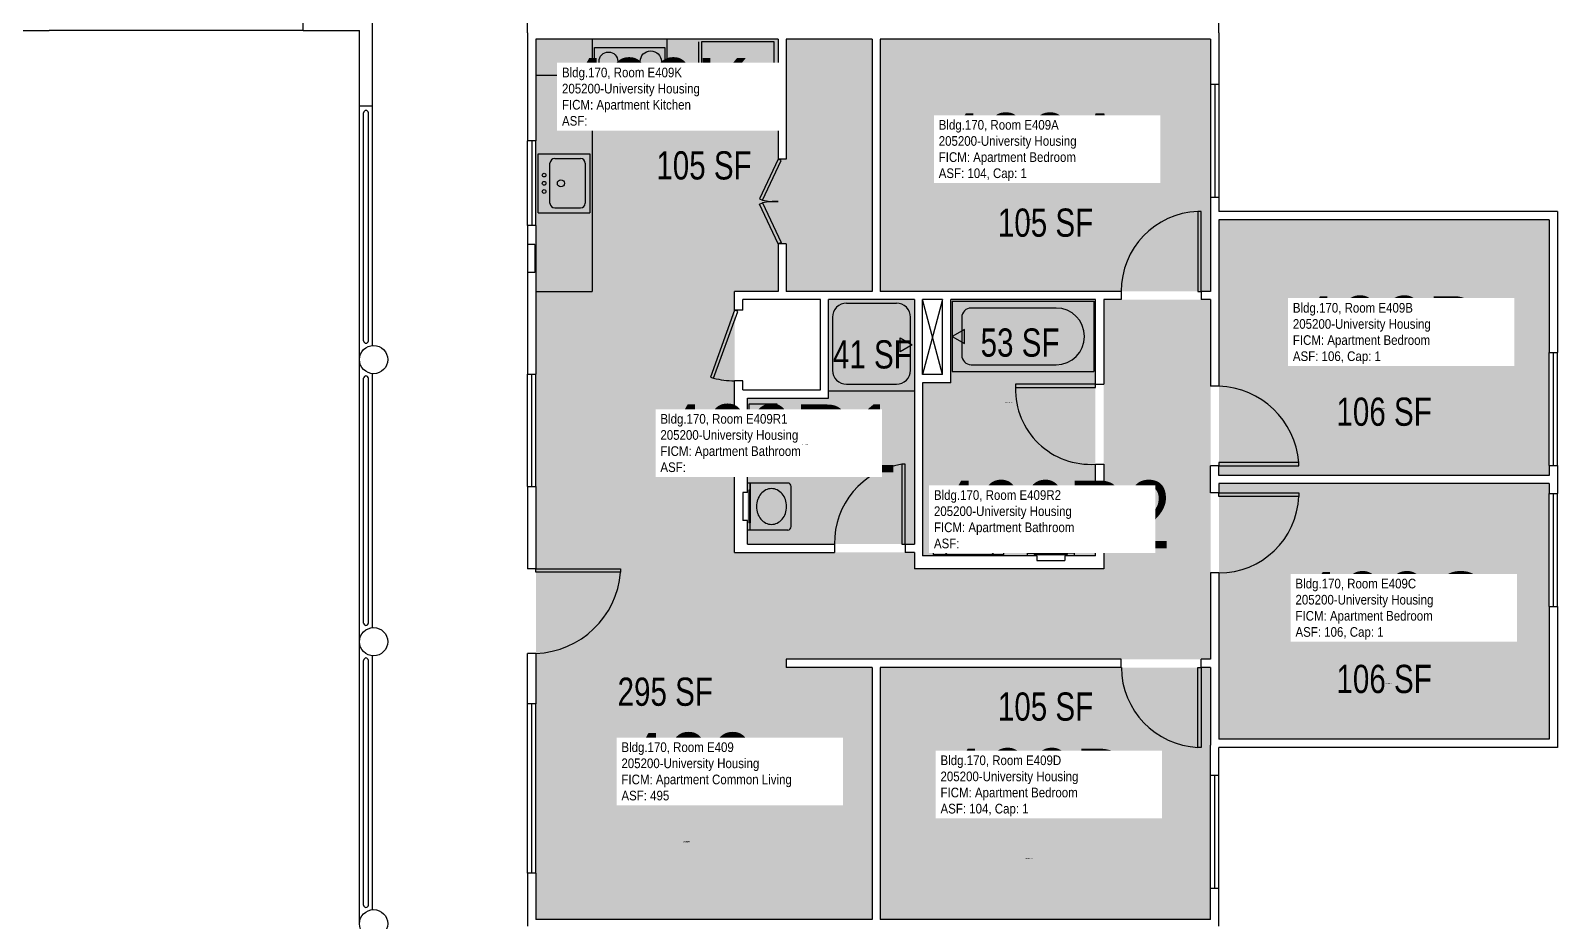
# Model space of a CAD drawing. Header units: inches. Extents: x -362 to 1240, y -1298 to 2007.
# Drawn here: x 291 to 940, y 1066 to 1445 of the extents above; entities that cross this region are included whole.
import ezdxf
from ezdxf.enums import TextEntityAlignment as Align

# ---------------------------------------------------------------- set-up
doc = ezdxf.new("R2010")
doc.units = ezdxf.units.IN
doc.header["$LTSCALE"] = 10
doc.header["$MEASUREMENT"] = 0
for name, color, linetype in [('A-DOOR', 2, 'CONTINUOUS'), ('A-FLOR', 3, 'CONTINUOUS'), ('A-GLAZ', 1, 'CONTINUOUS'), ('A-IDEN-RNUM', 7, 'CONTINUOUS'), ('A-IDEN-SNUM', 4, 'CONTINUOUS'), ('A-IDEN-VNUM', 4, 'CONTINUOUS'), ('A-WALL', 5, 'CONTINUOUS'), ('AREA-TEXT', 3, 'CONTINUOUS'), ('P-SANR-FIXT', 2, 'CONTINUOUS'), ('Rooms-Category-Color', 7, 'CONTINUOUS'), ('Rooms-College-Color', 7, 'CONTINUOUS'), ('Rooms-Department-Color', 7, 'CONTINUOUS'), ('Rooms-Division-Color', 7, 'CONTINUOUS'), ('Rooms-Information', 7, 'CONTINUOUS')]:
    doc.layers.add(name, color=color, linetype=linetype)
doc.styles.add('CP_AREA', font='arial.ttf', dxfattribs={"height": 15})
doc.styles.add('CP_ROOMSNUMBER', font='arial.ttf', dxfattribs={"height": 1})
doc.styles.add('CP_ROOMVNUMBER', font='arial.ttf', dxfattribs={"width": 0.85, "height": 0.075})

msp = doc.modelspace()

# ---------------------------------------------------------------- hatches: boundary and pattern name
at = {"layer": 'Rooms-Category-Color', "true_color": 0x728ef3}
for points in [[(648.77, 1441.26), (648.77, 1334.01), (612.27, 1334.01), (612.27, 1354.01), (608.77, 1354.01), (608.76, 1334.01), (505.76, 1334.01), (505.77, 1441.26), (608.76, 1441.26), (608.77, 1390.01), (612.27, 1390.01), (612.27, 1441.26)], [(792.78, 1334.01), (792.78, 1441.26), (652.28, 1441.26), (652.28, 1334.01)], [(796.28, 1255.76), (796.28, 1364.51), (936.78, 1364.51), (936.78, 1255.76)], [(792.76, 1330.51), (792.77, 1177.51), (612.27, 1177.51), (612.27, 1174.01), (648.77, 1174.01), (648.76, 1066.76), (505.77, 1066.76), (505.76, 1334.01), (590.27, 1334.01), (590.27, 1223.01), (666.77, 1223.01), (666.77, 1216), (747.26, 1216), (747.26, 1330.51)], [(666.76, 1330.51), (666.77, 1226.51), (595.77, 1226.51), (595.77, 1288.63), (630.27, 1288.63), (630.26, 1330.51)], [(743.76, 1330.51), (743.77, 1221.63), (670.26, 1221.5), (670.27, 1295.13), (682.26, 1295.13), (682.26, 1330.51)], [(796.28, 1143.51), (796.28, 1252.26), (936.78, 1252.26), (936.78, 1143.51)], [(652.28, 1174.01), (652.28, 1066.76), (792.78, 1066.76), (792.78, 1174.01)]]:
    msp.add_hatch(color=171, dxfattribs=at).paths.add_polyline_path(points)
at = {"layer": 'Rooms-College-Color', "true_color": 0xadadad}
for points in [[(648.77, 1441.26), (648.77, 1334.01), (612.27, 1334.01), (612.27, 1354.01), (608.77, 1354.01), (608.76, 1334.01), (505.76, 1334.01), (505.77, 1441.26), (608.76, 1441.26), (608.77, 1390.01), (612.27, 1390.01), (612.27, 1441.26)], [(792.78, 1334.01), (792.78, 1441.26), (652.28, 1441.26), (652.28, 1334.01)], [(796.28, 1255.76), (796.28, 1364.51), (936.78, 1364.51), (936.78, 1255.76)], [(792.76, 1330.51), (792.77, 1177.51), (612.27, 1177.51), (612.27, 1174.01), (648.77, 1174.01), (648.76, 1066.76), (505.77, 1066.76), (505.76, 1334.01), (590.27, 1334.01), (590.27, 1223.01), (666.77, 1223.01), (666.77, 1216), (747.26, 1216), (747.26, 1330.51)], [(666.76, 1330.51), (666.77, 1226.51), (595.77, 1226.51), (595.77, 1288.63), (630.27, 1288.63), (630.26, 1330.51)], [(743.76, 1330.51), (743.77, 1221.63), (670.26, 1221.5), (670.27, 1295.13), (682.26, 1295.13), (682.26, 1330.51)], [(796.28, 1143.51), (796.28, 1252.26), (936.78, 1252.26), (936.78, 1143.51)], [(652.28, 1174.01), (652.28, 1066.76), (792.78, 1066.76), (792.78, 1174.01)]]:
    msp.add_hatch(color=253, dxfattribs=at).paths.add_polyline_path(points)
at = {"layer": 'Rooms-Department-Color', "true_color": 0x604aed}
for points in [[(648.77, 1441.26), (648.77, 1334.01), (612.27, 1334.01), (612.27, 1354.01), (608.77, 1354.01), (608.76, 1334.01), (505.76, 1334.01), (505.77, 1441.26), (608.76, 1441.26), (608.77, 1390.01), (612.27, 1390.01), (612.27, 1441.26)], [(792.78, 1334.01), (792.78, 1441.26), (652.28, 1441.26), (652.28, 1334.01)], [(796.28, 1255.76), (796.28, 1364.51), (936.78, 1364.51), (936.78, 1255.76)], [(792.76, 1330.51), (792.77, 1177.51), (612.27, 1177.51), (612.27, 1174.01), (648.77, 1174.01), (648.76, 1066.76), (505.77, 1066.76), (505.76, 1334.01), (590.27, 1334.01), (590.27, 1223.01), (666.77, 1223.01), (666.77, 1216), (747.26, 1216), (747.26, 1330.51)], [(666.76, 1330.51), (666.77, 1226.51), (595.77, 1226.51), (595.77, 1288.63), (630.27, 1288.63), (630.26, 1330.51)], [(743.76, 1330.51), (743.77, 1221.63), (670.26, 1221.5), (670.27, 1295.13), (682.26, 1295.13), (682.26, 1330.51)], [(796.28, 1143.51), (796.28, 1252.26), (936.78, 1252.26), (936.78, 1143.51)], [(652.28, 1174.01), (652.28, 1066.76), (792.78, 1066.76), (792.78, 1174.01)]]:
    msp.add_hatch(color=173, dxfattribs=at).paths.add_polyline_path(points)
at = {"layer": 'Rooms-Division-Color', "true_color": 0x604aed}
for points in [[(648.77, 1441.26), (648.77, 1334.01), (612.27, 1334.01), (612.27, 1354.01), (608.77, 1354.01), (608.76, 1334.01), (505.76, 1334.01), (505.77, 1441.26), (608.76, 1441.26), (608.77, 1390.01), (612.27, 1390.01), (612.27, 1441.26)], [(792.78, 1334.01), (792.78, 1441.26), (652.28, 1441.26), (652.28, 1334.01)], [(796.28, 1255.76), (796.28, 1364.51), (936.78, 1364.51), (936.78, 1255.76)], [(792.76, 1330.51), (792.77, 1177.51), (612.27, 1177.51), (612.27, 1174.01), (648.77, 1174.01), (648.76, 1066.76), (505.77, 1066.76), (505.76, 1334.01), (590.27, 1334.01), (590.27, 1223.01), (666.77, 1223.01), (666.77, 1216), (747.26, 1216), (747.26, 1330.51)], [(666.76, 1330.51), (666.77, 1226.51), (595.77, 1226.51), (595.77, 1288.63), (630.27, 1288.63), (630.26, 1330.51)], [(743.76, 1330.51), (743.77, 1221.63), (670.26, 1221.5), (670.27, 1295.13), (682.26, 1295.13), (682.26, 1330.51)], [(796.28, 1143.51), (796.28, 1252.26), (936.78, 1252.26), (936.78, 1143.51)], [(652.28, 1174.01), (652.28, 1066.76), (792.78, 1066.76), (792.78, 1174.01)]]:
    msp.add_hatch(color=173, dxfattribs=at).paths.add_polyline_path(points)

# ---------------------------------------------------------------- linework, layer by layer
at = {"layer": 'A-DOOR'}
for p, q in [((608.76, 1390.26), (600.89, 1373.41)), ((610.04, 1389.66), (608.76, 1390.26)), ((602.17, 1372.81), (610.04, 1389.66)), ((600.89, 1373.41), (602.17, 1372.81)), ((600.89, 1371.1), (602.17, 1371.7)), ((608.76, 1354.26), (600.89, 1371.1)), ((602.17, 1371.7), (610.04, 1354.86)), ((787.35, 1368.01), (787.35, 1334.01)), ((788.76, 1368.01), (787.35, 1368.01)), ((788.76, 1334.01), (788.76, 1368.01)), ((610.04, 1354.86), (608.76, 1354.26)), ((787.35, 1334.01), (788.76, 1334.01)), ((590.26, 1326.01), (579.97, 1297.53)), ((581.29, 1297.05), (591.59, 1325.53)), ((591.59, 1325.53), (590.26, 1326.01)), ((579.97, 1297.53), (581.29, 1297.05)), ((709.76, 1294.51), (709.76, 1293.09)), ((743.76, 1294.51), (709.76, 1294.51)), ((709.76, 1293.09), (743.76, 1293.09)), ((743.76, 1293.09), (743.76, 1294.51)), ((661.35, 1260.51), (661.35, 1226.51)), ((662.76, 1260.51), (661.35, 1260.51)), ((662.76, 1226.51), (662.76, 1260.51)), ((830.26, 1261.17), (796.26, 1261.17)), ((796.26, 1261.17), (796.26, 1259.76)), ((830.26, 1259.76), (830.26, 1261.17)), ((796.26, 1259.76), (830.26, 1259.76)), ((796.26, 1248.26), (830.26, 1248.26)), ((796.26, 1246.84), (796.26, 1248.26)), ((830.26, 1248.26), (830.26, 1246.84)), ((830.26, 1246.84), (796.26, 1246.84)), ((661.35, 1226.51), (662.76, 1226.51)), ((505.76, 1216.01), (541.76, 1216.01)), ((505.76, 1214.59), (505.76, 1216.01)), ((541.76, 1214.59), (505.76, 1214.59)), ((541.76, 1216.01), (541.76, 1214.59)), ((787.35, 1140.01), (787.35, 1174.01)), ((787.35, 1174.01), (788.76, 1174.01)), ((788.76, 1174.01), (788.76, 1140.01)), ((788.76, 1140.01), (787.35, 1140.01))]:
    msp.add_line(p, q, dxfattribs=at)
for centre, radius, start, end in [((607.6, 1397.93), 25.7, 257.79511, 272.60034), ((607.6, 1346.58), 25.7, 87.39966, 102.20489), ((788.53, 1334.26), 33.77, 92.00499, 180.43276), ((591.19, 1342.54), 46.56, 257.73028, 268.86335), ((741.64, 1292.32), 31.88, 178.61692, 273.82083), ((794.95, 1258.35), 35.43, 4.57233, 87.86542), ((666.61, 1227.07), 33.85, 98.94866, 180.94473), ((796.31, 1248.24), 33.98, 269.91731, 357.64494), ((504.29, 1217.57), 37.6, 272.25231, 355.44805), ((789.15, 1174.34), 34.38, 180.55848, 267.00377)]:
    msp.add_arc(centre, radius, start, end, dxfattribs=at)
at = {"layer": 'A-FLOR'}
for p, q in [((432.51, 1312.94), (432.51, 1410)), ((434.51, 1312.94), (434.51, 1410)), ((678.76, 1330.52), (670.26, 1298.63)), ((678.76, 1298.63), (670.26, 1330.51)), ((432.51, 1192.94), (432.51, 1297.07)), ((434.51, 1192.94), (434.51, 1297.07)), ((432.51, 1072.94), (432.51, 1177.07)), ((434.51, 1072.94), (434.51, 1177.07))]:
    msp.add_line(p, q, dxfattribs=at)
at = {"layer": 'A-FLOR', "extrusion": (-1.78944e-14, 0.000187714, 1)}
for centre in [(433.51, 1410, 0.26), (433.51, 1297.07, 0.24), (433.51, 1177.07, 0.22)]:
    msp.add_arc(centre, 1, 0, 180, dxfattribs=at)
at = {"layer": 'A-FLOR', "extrusion": (-1.78102e-14, 0.000187714, 1)}
for centre, start, end in [((433.51, 1312.94, 0.25), 180, 360), ((433.51, 1192.94, 0.22), 180, 360), ((433.51, 1072.94, 0.2), 180.00001, 359.99999)]:
    msp.add_arc(centre, 1, start, end, dxfattribs=at)
at = {"layer": 'A-GLAZ'}
for p, q in [((792.76, 1422.01), (792.76, 1374.01)), ((794.51, 1422.01), (794.51, 1374.01)), ((796.26, 1422.01), (796.26, 1374.01)), ((502.26, 1362.01), (502.26, 1398.01)), ((504.2, 1362.01), (504.2, 1398.01)), ((505.76, 1362.01), (505.76, 1398.01)), ((936.76, 1260.01), (936.76, 1308.01)), ((938.51, 1260.01), (938.51, 1308.01)), ((940.26, 1260.01), (940.26, 1308.01)), ((502.26, 1251.01), (502.26, 1298.76)), ((504.01, 1251.01), (504.01, 1298.76)), ((505.76, 1251.01), (505.76, 1298.76)), ((936.76, 1200.01), (936.76, 1248.01)), ((938.51, 1200.01), (938.51, 1248.01)), ((940.26, 1200.01), (940.26, 1248.01)), ((502.26, 1086.51), (502.26, 1158.51)), ((504.01, 1086.51), (504.01, 1158.51)), ((505.76, 1086.51), (505.76, 1158.51)), ((792.76, 1080.01), (792.76, 1128.01)), ((794.51, 1080.01), (794.51, 1128.01)), ((796.26, 1080.01), (796.26, 1128.01))]:
    msp.add_line(p, q, dxfattribs=at)
at = {"layer": 'A-WALL'}
for p, q in [((502.26, 1444.01), (502.26, 1490.01)), ((796.26, 1444.01), (796.26, 1460.01)), ((406.76, 1445), (406.76, 1450.5)), ((436.26, 1413), (436.26, 1450.5)), ((190.76, 1445), (298.76, 1445)), ((406.76, 1445), (298.76, 1445)), ((406.76, 1445), (430.76, 1445)), ((430.76, 1413), (430.76, 1445)), ((502.26, 1444.01), (502.26, 1398.01)), ((796.26, 1444.01), (796.26, 1422.01)), ((608.76, 1441.26), (505.76, 1441.26)), ((505.76, 1441.26), (505.76, 1398.01)), ((608.76, 1441.26), (608.76, 1390.26)), ((648.76, 1441.26), (612.26, 1441.26)), ((612.26, 1441.26), (612.26, 1390.26)), ((648.76, 1441.26), (648.76, 1334.01)), ((792.76, 1441.26), (652.26, 1441.26)), ((652.26, 1441.26), (652.26, 1334.01)), ((792.76, 1441.26), (792.76, 1422.01)), ((796.26, 1422.01), (792.76, 1422.01)), ((430.76, 1413), (436.26, 1413)), ((430.76, 1305.21), (430.76, 1413)), ((436.26, 1310.99), (436.26, 1413)), ((505.76, 1398.01), (502.26, 1398.01)), ((612.26, 1390.26), (608.76, 1390.26)), ((792.76, 1374.01), (792.76, 1369.01)), ((796.26, 1374.01), (792.76, 1374.01)), ((796.26, 1374.01), (796.26, 1368.01)), ((792.76, 1369.01), (792.76, 1334.01)), ((940.26, 1368.01), (796.26, 1368.01)), ((936.76, 1364.51), (796.26, 1364.51)), ((796.26, 1364.51), (796.26, 1293.76)), ((936.76, 1364.51), (936.76, 1308.01)), ((940.26, 1368.01), (940.26, 1308.01)), ((505.76, 1362.01), (502.26, 1362.01)), ((502.26, 1362.01), (502.26, 1354.01)), ((505.76, 1362.01), (505.76, 1334.01)), ((502.26, 1354.01), (502.26, 1342.01)), ((505.26, 1354.01), (502.26, 1354.01)), ((505.26, 1354.01), (505.26, 1342.01)), ((612.26, 1354.26), (608.76, 1354.26)), ((608.76, 1354.26), (608.76, 1334.01)), ((612.26, 1354.26), (612.26, 1334.01)), ((502.26, 1342.01), (502.26, 1298.76)), ((505.26, 1342.01), (502.26, 1342.01)), ((505.76, 1334.01), (505.76, 1298.76)), ((590.26, 1326.01), (590.26, 1334.01)), ((608.76, 1334.01), (590.26, 1334.01)), ((648.76, 1334.01), (612.26, 1334.01)), ((754.76, 1334.01), (652.26, 1334.01)), ((754.76, 1334.01), (754.76, 1330.51)), ((788.76, 1334.01), (788.76, 1330.51)), ((792.76, 1334.01), (788.76, 1334.01)), ((593.76, 1326.01), (590.26, 1326.01)), ((593.76, 1326.01), (593.76, 1330.51)), ((626.76, 1330.51), (593.76, 1330.51)), ((626.76, 1292.13), (626.76, 1330.51)), ((630.26, 1288.63), (630.26, 1330.51)), ((666.76, 1330.51), (630.26, 1330.51)), ((666.76, 1330.51), (666.76, 1226.51)), ((670.26, 1298.63), (670.26, 1330.51)), ((678.76, 1330.51), (670.26, 1330.51)), ((678.76, 1298.63), (678.76, 1330.51)), ((682.26, 1295.13), (682.26, 1330.51)), ((743.76, 1330.51), (682.26, 1330.51)), ((743.76, 1294.51), (743.76, 1330.51)), ((747.26, 1330.51), (747.26, 1294.51)), ((754.76, 1330.51), (747.26, 1330.51)), ((792.76, 1330.51), (788.76, 1330.51)), ((792.76, 1330.51), (792.76, 1293.76)), ((936.76, 1308.01), (940.26, 1308.01)), ((430.76, 1184.93), (430.76, 1305.21)), ((436.26, 1190.99), (436.26, 1299.03)), ((502.26, 1298.76), (505.76, 1298.76)), ((590.26, 1223.01), (590.26, 1296.01)), ((593.76, 1296.01), (590.26, 1296.01)), ((593.76, 1292.13), (593.76, 1296.01)), ((678.76, 1298.63), (670.26, 1298.63)), ((682.26, 1295.13), (670.26, 1295.13)), ((670.26, 1295.13), (670.26, 1221.51)), ((743.76, 1294.51), (747.26, 1294.51)), ((796.26, 1293.76), (792.76, 1293.76)), ((593.76, 1292.13), (626.76, 1292.13)), ((595.76, 1248.51), (595.76, 1288.63)), ((595.76, 1288.63), (630.26, 1288.63)), ((743.76, 1260.51), (747.26, 1260.51)), ((743.76, 1221.51), (743.76, 1260.51)), ((747.26, 1260.51), (747.26, 1216.01)), ((936.76, 1260.01), (936.76, 1255.76)), ((936.76, 1260.01), (940.26, 1260.01)), ((940.26, 1260.01), (940.26, 1248.01)), ((796.26, 1259.76), (792.76, 1259.76)), ((792.76, 1248.26), (792.76, 1259.76)), ((796.26, 1255.76), (796.26, 1259.76)), ((936.76, 1255.76), (796.26, 1255.76)), ((502.26, 1251.01), (505.76, 1251.01)), ((502.26, 1251.01), (502.26, 1216.01)), ((505.76, 1251.01), (505.76, 1216.01)), ((593.76, 1248.51), (593.76, 1236.51)), ((595.76, 1248.51), (593.76, 1248.51)), ((796.26, 1248.26), (792.76, 1248.26)), ((796.26, 1252.26), (796.26, 1248.26)), ((936.76, 1252.26), (796.26, 1252.26)), ((936.76, 1252.26), (936.76, 1248.01)), ((936.76, 1248.01), (940.26, 1248.01)), ((595.76, 1236.51), (593.76, 1236.51)), ((595.76, 1226.51), (595.76, 1236.51)), ((590.26, 1223.01), (632.76, 1223.01)), ((595.76, 1226.51), (632.76, 1226.51)), ((632.76, 1226.51), (632.76, 1223.01)), ((662.76, 1226.51), (662.76, 1223.01)), ((662.76, 1226.51), (666.76, 1226.51)), ((666.76, 1223.01), (662.76, 1223.01)), ((666.76, 1223.01), (666.76, 1216.01)), ((718.76, 1221.51), (670.26, 1221.51)), ((718.76, 1221.51), (718.76, 1219.51)), ((743.76, 1221.51), (730.76, 1221.51)), ((730.76, 1221.51), (730.76, 1219.51)), ((505.76, 1216.01), (502.26, 1216.01)), ((747.26, 1216.01), (666.76, 1216.01)), ((718.76, 1219.51), (730.76, 1219.51)), ((796.26, 1214.26), (792.76, 1214.26)), ((792.76, 1214.26), (792.76, 1177.51)), ((796.26, 1214.26), (796.26, 1143.51)), ((936.76, 1200.01), (936.76, 1143.51)), ((936.76, 1200.01), (940.26, 1200.01)), ((940.26, 1200.01), (940.26, 1140.01)), ((430.76, 1065.21), (430.76, 1184.93)), ((436.26, 1070.99), (436.26, 1179.03)), ((502.26, 1158.51), (502.26, 1180.01)), ((505.76, 1180.01), (502.26, 1180.01)), ((505.76, 1180.01), (505.76, 1158.51)), ((612.26, 1177.51), (612.26, 1174.01)), ((754.76, 1177.51), (612.26, 1177.51)), ((754.76, 1174.01), (754.76, 1177.51)), ((792.76, 1177.51), (788.76, 1177.51)), ((788.76, 1174.01), (788.76, 1177.51)), ((648.76, 1174.01), (612.26, 1174.01)), ((648.76, 1174.01), (648.76, 1066.76)), ((652.26, 1174.01), (652.26, 1066.76)), ((754.76, 1174.01), (652.26, 1174.01)), ((792.76, 1174.01), (788.76, 1174.01)), ((792.76, 1174.01), (792.76, 1141.01)), ((505.76, 1158.51), (502.26, 1158.51)), ((936.76, 1143.51), (796.26, 1143.51)), ((792.76, 1128.01), (792.76, 1141.01)), ((796.26, 1128.01), (796.26, 1140.01)), ((940.26, 1140.01), (796.26, 1140.01)), ((796.26, 1128.01), (792.76, 1128.01)), ((502.26, 1086.51), (502.26, 1064.01)), ((505.76, 1086.51), (502.26, 1086.51)), ((505.76, 1086.51), (505.76, 1066.76)), ((792.76, 1066.76), (792.76, 1080.01)), ((796.26, 1080.01), (792.76, 1080.01)), ((796.26, 1064.01), (796.26, 1080.01)), ((648.76, 1066.76), (505.76, 1066.76)), ((792.76, 1066.76), (652.26, 1066.76))]:
    msp.add_line(p, q, dxfattribs=at)
for centre in [(436.76, 1305.01, 0), (436.76, 1185.01, 0), (436.76, 1065.01, 0)]:
    msp.add_circle(centre, 6, dxfattribs=at)
at = {"layer": 'P-SANR-FIXT'}
for p, q in [((529.76, 1441.26), (529.76, 1334.01)), ((530.63, 1411.84), (530.63, 1437.84)), ((530.63, 1437.84), (560.63, 1437.84)), ((560.63, 1437.84), (560.63, 1411.84)), ((561.63, 1416.26), (561.63, 1441.26)), ((575.14, 1416.26), (575.14, 1440.26)), ((576.14, 1440.26), (576.14, 1412.76)), ((607.14, 1440.26), (576.14, 1440.26)), ((607.14, 1412.76), (607.14, 1440.26)), ((527.39, 1425.84), (505.76, 1425.84)), ((527.39, 1425.84), (527.39, 1421.84)), ((563.39, 1425.84), (563.39, 1421.84)), ((563.39, 1425.84), (608.76, 1425.84)), ((563.39, 1421.84), (527.39, 1421.84)), ((575.14, 1416.26), (561.63, 1416.26)), ((560.63, 1411.84), (530.63, 1411.84)), ((576.14, 1415.01), (607.14, 1415.01)), ((576.14, 1412.76), (607.14, 1412.76)), ((506.76, 1367.51), (506.76, 1392.51)), ((506.76, 1392.51), (528.76, 1392.51)), ((513.76, 1390.51), (524.76, 1390.51)), ((528.76, 1392.51), (528.76, 1367.51)), ((511.76, 1371.51), (511.76, 1388.51)), ((526.76, 1388.51), (526.76, 1371.51)), ((506.76, 1367.51), (528.76, 1367.51)), ((513.76, 1369.51), (524.76, 1369.51)), ((505.76, 1334.01), (529.76, 1334.01)), ((637.93, 1329.01), (659.1, 1329.01)), ((682.89, 1329.88), (682.89, 1299.88)), ((682.89, 1329.88), (743.14, 1329.88)), ((727.07, 1326.93), (690.92, 1326.93)), ((743.14, 1329.88), (743.14, 1299.88)), ((631.93, 1323.01), (631.93, 1300.51)), ((665.1, 1300.51), (665.1, 1323.01)), ((686.91, 1322.92), (686.91, 1306.85)), ((660.67, 1314.26), (665.87, 1311.26)), ((660.67, 1308.26), (660.67, 1314.26)), ((688.09, 1317.88), (682.89, 1314.88)), ((682.89, 1314.88), (688.09, 1311.88)), ((688.09, 1311.88), (688.09, 1317.88)), ((665.87, 1311.26), (660.67, 1308.26)), ((682.89, 1299.88), (743.14, 1299.88)), ((690.92, 1302.83), (727.07, 1302.83)), ((637.93, 1294.51), (659.1, 1294.51)), ((596.36, 1286.01), (596.36, 1256.01)), ((608.36, 1286.01), (596.36, 1286.01)), ((608.36, 1256.01), (608.36, 1286.01)), ((666.76, 1291.63), (630.26, 1291.63)), ((597.36, 1281.51), (596.36, 1280.51)), ((596.36, 1280.51), (596.36, 1261.51)), ((604.36, 1281.51), (597.36, 1281.51)), ((605.36, 1280.51), (604.36, 1281.51)), ((605.36, 1277.01), (605.36, 1280.51)), ((604.36, 1268.51), (604.36, 1273.45)), ((604.38, 1273.56), (605.36, 1277.01)), ((605.36, 1265.01), (604.36, 1268.51)), ((596.36, 1261.51), (597.36, 1260.51)), ((597.36, 1260.51), (604.36, 1260.51)), ((604.36, 1260.51), (605.24, 1261.38)), ((605.36, 1261.68), (605.36, 1265.01)), ((596.36, 1256.01), (608.36, 1256.01)), ((612.89, 1252.51), (595.76, 1252.51)), ((596.39, 1249.51), (596.39, 1235.51)), ((596.89, 1249.51), (596.39, 1249.51)), ((596.89, 1232.51), (596.89, 1252.51)), ((596.89, 1252.51), (596.89, 1235.51)), ((614.39, 1234.01), (614.39, 1251.01)), ((596.89, 1235.51), (596.39, 1235.51)), ((704.76, 1234.13), (674.76, 1234.13)), ((674.76, 1234.13), (674.76, 1222.13)), ((704.76, 1222.13), (704.76, 1234.13)), ((714.76, 1238.63), (714.76, 1221.51)), ((733.26, 1240.13), (716.26, 1240.13)), ((734.76, 1238.63), (734.76, 1221.51)), ((612.89, 1232.51), (595.76, 1232.51)), ((679.64, 1229.96), (679.64, 1223.13)), ((680.64, 1231.13), (679.76, 1230.25)), ((684.14, 1231.13), (680.64, 1231.13)), ((687.58, 1230.15), (684.14, 1231.13)), ((692.58, 1230.13), (687.7, 1230.13)), ((696.14, 1231.13), (692.7, 1230.15)), ((699.47, 1231.13), (696.14, 1231.13)), ((700.64, 1230.13), (699.76, 1231.01)), ((700.64, 1223.13), (700.64, 1230.13)), ((674.76, 1222.13), (704.76, 1222.13)), ((679.64, 1223.13), (680.64, 1222.13)), ((680.64, 1222.13), (699.64, 1222.13)), ((699.64, 1222.13), (700.64, 1223.13)), ((734.76, 1222.63), (714.76, 1222.63)), ((714.76, 1222.63), (731.76, 1222.63)), ((717.76, 1222.63), (717.76, 1222.13)), ((717.76, 1222.13), (731.76, 1222.13)), ((731.76, 1222.63), (731.76, 1222.13))]:
    msp.add_line(p, q, dxfattribs=at)
for centre, radius in [((536.63, 1431.84), 4), ((554.63, 1431.84), 4.5), ((536.63, 1417.84), 4.5), ((554.63, 1417.84), 4), ((509.26, 1383.51), 0.791), ((509.26, 1380.01), 0.791), ((509.26, 1376.51), 0.791), ((516.39, 1380.01), 1.5)]:
    msp.add_circle(centre, radius, dxfattribs=at)
for centre, radius, start, end in [((513.76, 1388.51), 2, 90, 180), ((524.76, 1388.51), 2, 0, 90), ((513.76, 1371.51), 2, 180, 270), ((524.76, 1371.51), 2, 270, 0), ((637.93, 1323.01), 6, 90, 180), ((659.1, 1323.01), 6, 0, 90), ((690.92, 1322.92), 4.02, 90, 180), ((727.07, 1314.88), 12.05, 270, 90), ((690.92, 1306.85), 4.02, 180, 270), ((637.93, 1300.51), 6, 180, 270), ((659.1, 1300.51), 6, 270, 0), ((604.78, 1273.45), 0.418, 164.0546, 180), ((612.2, 1271.01), 6.3, 153.29881, 180), ((613.62, 1270.3), 7.89, 129.47246, 153.29881), ((614.53, 1269.18), 9.33, 108.83538, 129.47246), ((615.13, 1267.43), 11.18, 90, 108.83538), ((615.69, 1270.08), 8.55, 71.16462, 93.77544), ((615.15, 1268.48), 10.24, 50.52754, 71.16462), ((616.65, 1270.3), 7.89, 26.70119, 50.52754), ((618.06, 1271.01), 6.3, 0, 26.70119), ((612.2, 1271.01), 6.3, 180, 206.70119), ((613.62, 1271.72), 7.89, 206.70119, 230.52754), ((616.65, 1271.72), 7.89, 309.47246, 333.29881), ((618.06, 1271.01), 6.3, 333.29881, 0), ((604.95, 1261.68), 0.418, 315, 0), ((614.53, 1272.83), 9.33, 230.52754, 251.16462), ((615.13, 1274.58), 11.18, 251.16462, 270), ((615.13, 1274.58), 11.18, 270, 288.83538), ((615.73, 1272.83), 9.33, 288.83538, 309.47246), ((607.32, 1242.95), 7.65, 139.89909, 160.77064), ((606.51, 1243.63), 6.59, 116.19159, 139.89909), ((605.99, 1244.69), 5.42, 90, 116.19159), ((605.99, 1244.69), 5.42, 63.80841, 90), ((605.47, 1243.63), 6.59, 40.10091, 63.80841), ((604.66, 1242.95), 7.65, 19.22936, 40.10091), ((612.89, 1251.01), 1.5, 0, 90), ((692.67, 1240.92), 10.24, 140.52754, 161.16462), ((690.85, 1242.41), 7.89, 116.70119, 140.52754), ((690.14, 1243.83), 6.3, 90, 116.70119), ((690.14, 1243.83), 6.3, 63.29881, 90), ((689.43, 1242.41), 7.89, 39.47246, 63.29881), ((688.31, 1241.5), 9.33, 18.83538, 39.47246), ((608.59, 1242.51), 9, 160.77064, 180), ((608.59, 1242.51), 9, 180, 199.22936), ((603.39, 1242.51), 9, 0, 19.22936), ((603.39, 1242.51), 9, 340.77064, 0), ((691.07, 1241.46), 8.55, 161.16462, 183.77544), ((693.72, 1240.9), 11.18, 180, 198.83538), ((686.56, 1240.9), 11.18, 0, 18.83538), ((686.56, 1240.9), 11.18, 341.16462, 0), ((607.32, 1242.06), 7.65, 199.22936, 220.10091), ((606.51, 1241.38), 6.59, 220.10091, 243.80841), ((605.99, 1240.33), 5.42, 243.80841, 270), ((605.99, 1240.33), 5.42, 270, 296.19159), ((605.47, 1241.38), 6.59, 296.19159, 319.89909), ((604.66, 1242.06), 7.65, 319.89909, 340.77064), ((612.89, 1234.01), 1.5, 270, 0), ((691.97, 1240.3), 9.33, 198.83538, 219.47246), ((690.85, 1239.38), 7.89, 219.47246, 243.29881), ((689.43, 1239.38), 7.89, 296.70119, 320.52754), ((688.31, 1240.3), 9.33, 320.52754, 341.16462), ((716.26, 1238.63), 1.5, 90, 180), ((722.58, 1231.73), 5.42, 153.80841, 180), ((723.64, 1231.21), 6.59, 130.10091, 153.80841), ((724.32, 1230.4), 7.65, 109.22936, 130.10091), ((724.76, 1229.13), 9, 90, 109.22936), ((724.76, 1229.13), 9, 70.77064, 90), ((725.21, 1230.4), 7.65, 49.89909, 70.77064), ((725.89, 1231.21), 6.59, 26.19159, 49.89909), ((726.95, 1231.73), 5.42, 0, 26.19159), ((733.26, 1238.63), 1.5, 0, 90), ((680.06, 1229.96), 0.418, 135, 180), ((690.14, 1237.97), 6.3, 243.29881, 270), ((687.7, 1230.55), 0.418, 254.0546, 270), ((690.14, 1237.97), 6.3, 270, 296.70119), ((692.58, 1230.55), 0.418, 270, 285.9454), ((699.47, 1230.71), 0.418, 45, 90), ((722.58, 1231.73), 5.42, 180, 206.19159), ((723.64, 1232.25), 6.59, 206.19159, 229.89909), ((725.89, 1232.25), 6.59, 310.10091, 333.80841), ((726.95, 1231.73), 5.42, 333.80841, 0), ((724.32, 1233.06), 7.65, 229.89909, 250.77064), ((724.76, 1234.33), 9, 250.77064, 270), ((724.76, 1234.33), 9, 270, 289.22936), ((725.21, 1233.06), 7.65, 289.22936, 310.10091)]:
    msp.add_arc(centre, radius, start, end, dxfattribs=at)

# ---------------------------------------------------------------- texts
at = {"layer": 'A-IDEN-RNUM', "style": 'CP_ROOMSNUMBER'}
for s, rotation, p in [('0409-K0', 0.86561, (559.49, 1418.54)), ('0409-A0', 1.17206, (713.91, 1364.4)), ('0409-R2', 0.86561, (705.48, 1286.49)), ('0409-B0', 1.20481, (864.04, 1283.94)), ('0409-R1', 0.86561, (618.88, 1268.65)), ('0409-C0', 1.17206, (867.19, 1167.07)), ('0409-00', 1.20481, (568.47, 1099.65)), ('0409-D0', 1.20481, (713.96, 1092.63))]:
    msp.add_text(s, height=0.36, rotation=rotation, dxfattribs=at).set_placement(p)
at = {"layer": 'A-IDEN-SNUM', "style": 'CP_ROOMSNUMBER'}
for s, rotation, p in [('1700E409K0', 0.86561, (559.49, 1418.54)), ('1700E409A0', 1.17206, (713.91, 1364.4)), ('1700E409R2', 0.86561, (705.48, 1286.49)), ('1700E409B0', 1.20481, (864.04, 1283.94)), ('1700E409R1', 0.86561, (618.88, 1268.65)), ('1700E409C0', 1.17206, (867.19, 1167.07)), ('1700E40900', 1.20481, (568.47, 1099.65)), ('1700E409D0', 1.20481, (713.96, 1092.63))]:
    msp.add_text(s, height=0.36, rotation=rotation, dxfattribs=at).set_placement(p)
at = {"layer": 'A-IDEN-VNUM', "style": 'CP_ROOMVNUMBER', "width": 0.85}
for s, p in [('409K', (516.87, 1404.46)), ('409A', (677.1, 1381)), ('409B', (827.73, 1303.16)), ('409R1', (558.72, 1257.11)), ('409R2', (675.07, 1224.69)), ('409C', (828.84, 1185.85)), ('409', (542.14, 1117.43)), ('409D', (677.86, 1110.68))]:
    msp.add_text(s, height=28.8, dxfattribs=at).set_placement(p)
at = {"layer": 'AREA-TEXT', "style": 'CP_AREA', "width": 0.75}
for s, p in [('105 SF', (577.27, 1387.63)), ('105 SF', (722.53, 1363.27)), ('53 SF', (711.69, 1312.26)), ('41 SF', (648.87, 1307.23)), ('106 SF', (866.53, 1282.85)), ('295 SF', (560.79, 1163.73)), ('106 SF', (866.53, 1169.16)), ('105 SF', (722.53, 1157.41))]:
    msp.add_text(s, height=12, dxfattribs=at).set_placement(p, align=Align.MIDDLE_CENTER)

# ---------------------------------------------------------------- next in the draw order: texts
at = {"layer": 'Rooms-Information', "char_height": 4.1143, "width": 92.16, "attachment_point": 7, "style": 'CP_ROOMVNUMBER', "bg_fill": 3, "box_fill_scale": 1.5, "bg_fill_color": 256, "bg_fill_true_color": 13158600, "bg_fill_transparency": 0}
for s, insert in [('Bldg.170, Room E409K^M^J205200-University Housing^M^JFICM: Apartment Kitchen^M^JASF: ', (516.87, 1404.46)), ('Bldg.170, Room E409A^M^J205200-University Housing^M^JFICM: Apartment Bedroom^M^JASF: 104, Cap: 1', (677.1, 1381)), ('Bldg.170, Room E409B^M^J205200-University Housing^M^JFICM: Apartment Bedroom^M^JASF: 106, Cap: 1', (827.73, 1303.16)), ('Bldg.170, Room E409R1^M^J205200-University Housing^M^JFICM: Apartment Bathroom^M^JASF: ', (558.72, 1257.11)), ('Bldg.170, Room E409R2^M^J205200-University Housing^M^JFICM: Apartment Bathroom^M^JASF: ', (675.07, 1224.69)), ('Bldg.170, Room E409C^M^J205200-University Housing^M^JFICM: Apartment Bedroom^M^JASF: 106, Cap: 1', (828.84, 1185.85)), ('Bldg.170, Room E409^M^J205200-University Housing^M^JFICM: Apartment Common Living^M^JASF: 495', (542.14, 1117.43)), ('Bldg.170, Room E409D^M^J205200-University Housing^M^JFICM: Apartment Bedroom^M^JASF: 104, Cap: 1', (677.86, 1110.68))]:
    msp.add_mtext(s, dxfattribs=dict(at, insert=insert))

doc.saveas('drawing.dxf')
